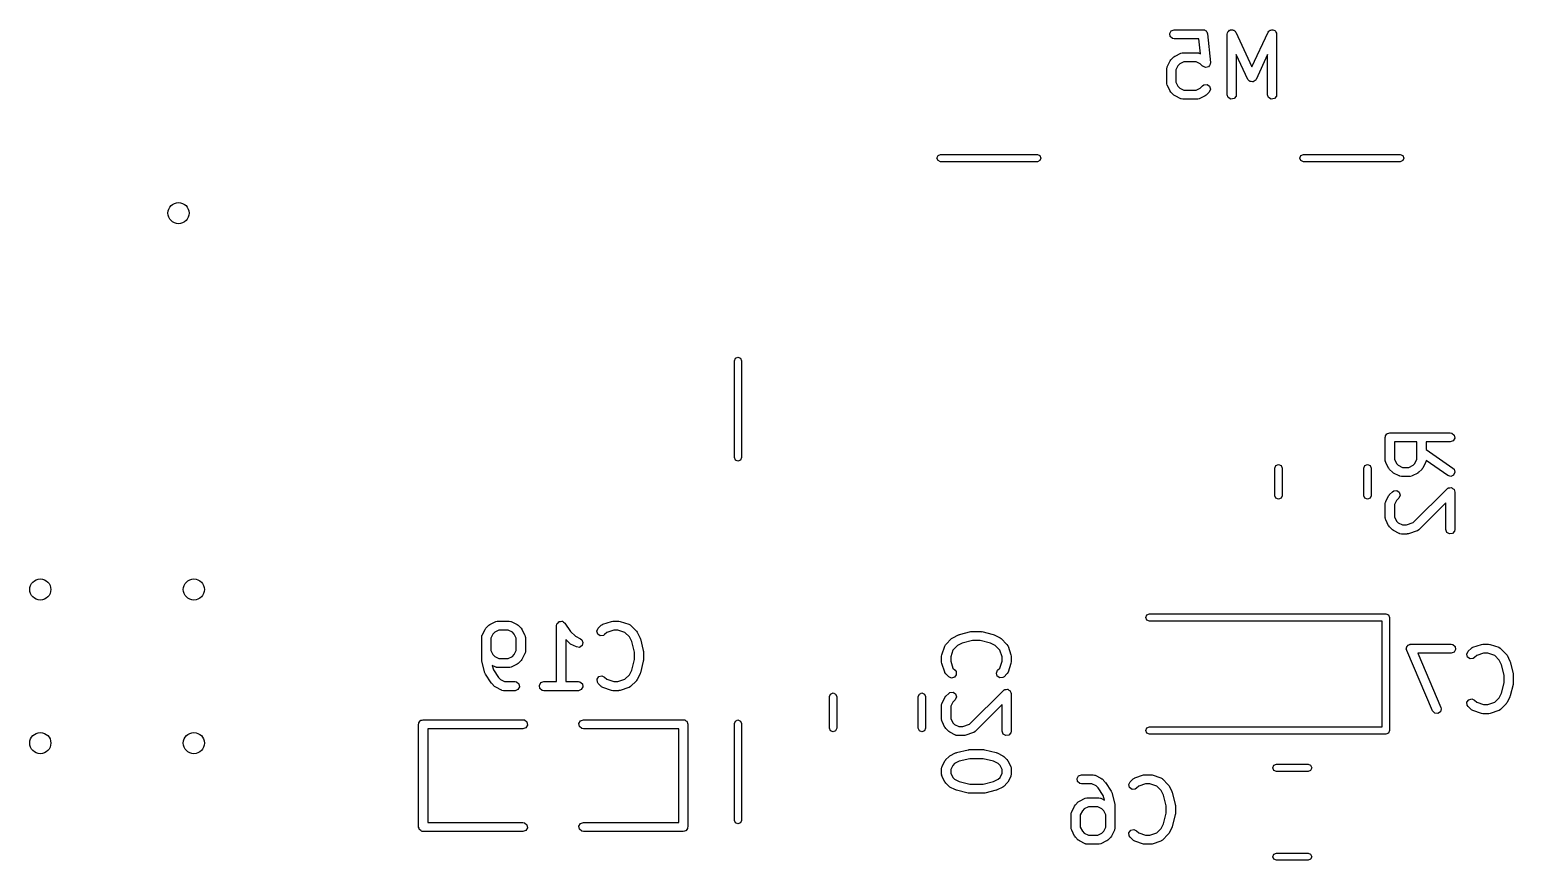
# Model space of a CAD drawing. Extents: x 0.3 to 2.46, y 0.23 to 1.78.
# Drawn here: x 0.303 to 1.269, y 1.179 to 1.719 of the extents above; entities that cross this region are included whole.
import ezdxf

# ---------------------------------------------------------------- set-up
doc = ezdxf.new("R2010")
doc.units = 0
doc.header["$MEASUREMENT"] = 0
doc.layers.add('BLACK', color=7, linetype='CONTINUOUS')

msp = doc.modelspace()

# ---------------------------------------------------------------- linework, layer by layer
at = {"layer": 'BLACK', "linetype": 'CONTINUOUS'}
for p, q in [((1.04623, 1.71873), (1.04813, 1.71942)), ((1.04813, 1.71942), (1.06688, 1.71942)), ((1.06688, 1.71942), (1.06703, 1.71939)), ((1.06703, 1.71939), (1.0671, 1.71941)), ((1.0671, 1.71941), (1.06721, 1.71936)), ((1.06721, 1.71936), (1.06789, 1.71924)), ((1.06789, 1.71924), (1.06837, 1.71884)), ((1.08415, 1.71902), (1.08454, 1.71909)), ((1.08454, 1.71909), (1.08486, 1.71932)), ((1.08486, 1.71932), (1.0855, 1.71926)), ((1.0855, 1.71926), (1.08614, 1.71937)), ((1.08614, 1.71937), (1.08648, 1.71917)), ((1.08648, 1.71917), (1.08687, 1.71914)), ((1.08687, 1.71914), (1.08733, 1.71868)), ((1.11039, 1.71902), (1.11103, 1.71913)), ((1.11103, 1.71913), (1.11161, 1.71941)), ((1.11161, 1.71941), (1.112, 1.7193)), ((1.112, 1.7193), (1.11238, 1.71937)), ((1.11238, 1.71937), (1.11294, 1.71905)), ((1.04522, 1.71698), (1.04623, 1.71873)), ((1.04557, 1.71499), (1.04522, 1.71698)), ((1.04712, 1.71369), (1.04557, 1.71499)), ((1.04813, 1.71351), (1.04712, 1.71369)), ((1.0642, 1.71351), (1.04813, 1.71351)), ((1.06518, 1.70374), (1.0642, 1.71351)), ((1.06837, 1.71884), (1.06894, 1.71858)), ((1.06894, 1.71858), (1.06912, 1.71821)), ((1.06912, 1.71821), (1.06943, 1.71794)), ((1.06943, 1.71794), (1.06954, 1.71732)), ((1.06954, 1.71732), (1.06981, 1.71676)), ((1.06981, 1.71676), (1.07169, 1.69801)), ((1.08267, 1.71646), (1.08285, 1.71747)), ((1.08267, 1.67709), (1.08267, 1.71646)), ((1.08285, 1.71747), (1.0831, 1.71778)), ((1.0831, 1.71778), (1.08321, 1.71816)), ((1.08321, 1.71816), (1.08373, 1.71853)), ((1.08373, 1.71853), (1.08415, 1.71902)), ((1.08733, 1.71868), (1.08789, 1.71836)), ((1.08789, 1.71836), (1.08802, 1.71799)), ((1.08802, 1.71799), (1.0883, 1.71771)), ((1.0883, 1.71771), (1.09875, 1.69532)), ((1.09875, 1.69532), (1.1092, 1.71771)), ((1.1092, 1.71771), (1.10978, 1.71855)), ((1.10978, 1.71855), (1.11014, 1.71872)), ((1.11014, 1.71872), (1.11039, 1.71902)), ((1.11294, 1.71905), (1.11357, 1.71888)), ((1.11357, 1.71888), (1.11379, 1.71856)), ((1.11379, 1.71856), (1.11413, 1.71836)), ((1.11413, 1.71836), (1.11435, 1.71776)), ((1.11435, 1.71776), (1.11472, 1.71723)), ((1.11472, 1.71723), (1.11469, 1.71683)), ((1.11469, 1.71683), (1.11482, 1.71646)), ((1.11482, 1.71646), (1.11482, 1.67709)), ((1.04601, 1.69975), (1.04604, 1.6998)), ((1.04604, 1.6998), (1.04792, 1.70168)), ((1.04792, 1.70168), (1.04864, 1.70219)), ((1.04864, 1.70219), (1.04868, 1.70223)), ((1.04868, 1.70223), (1.05243, 1.70411)), ((1.05243, 1.70411), (1.05342, 1.7044)), ((1.05342, 1.7044), (1.05359, 1.70436)), ((1.05359, 1.70436), (1.05375, 1.70442)), ((1.05375, 1.70442), (1.06313, 1.70442)), ((1.06313, 1.70442), (1.06414, 1.70424)), ((1.06414, 1.70424), (1.06427, 1.70413)), ((1.06427, 1.70413), (1.06445, 1.70411)), ((1.06445, 1.70411), (1.06518, 1.70374)), ((1.09607, 1.68709), (1.08858, 1.70315)), ((1.08858, 1.70315), (1.08858, 1.67709)), ((1.10892, 1.70315), (1.10142, 1.68709)), ((1.10892, 1.67709), (1.10892, 1.70315)), ((1.0433, 1.69397), (1.04348, 1.69498)), ((1.0433, 1.68459), (1.0433, 1.69397)), ((1.04348, 1.69498), (1.04359, 1.69511)), ((1.04359, 1.69511), (1.04361, 1.69529)), ((1.04361, 1.69529), (1.04549, 1.69904)), ((1.04549, 1.69904), (1.04601, 1.69975)), ((1.05056, 1.69597), (1.04921, 1.69327)), ((1.04921, 1.69327), (1.04921, 1.68529)), ((1.05175, 1.69716), (1.05056, 1.69597)), ((1.05445, 1.69851), (1.05175, 1.69716)), ((1.06243, 1.69851), (1.05445, 1.69851)), ((1.06513, 1.69716), (1.06243, 1.69851)), ((1.06666, 1.69563), (1.06513, 1.69716)), ((1.06668, 1.69562), (1.06666, 1.69563)), ((1.06669, 1.6956), (1.06668, 1.69562)), ((1.0676, 1.69519), (1.06669, 1.6956)), ((1.06849, 1.69477), (1.0676, 1.69519)), ((1.06851, 1.69478), (1.06849, 1.69477)), ((1.06853, 1.69477), (1.06851, 1.69478)), ((1.06949, 1.69504), (1.06853, 1.69477)), ((1.07044, 1.6953), (1.06949, 1.69504)), ((1.07046, 1.69531), (1.07044, 1.6953)), ((1.07047, 1.69532), (1.07046, 1.69531)), ((1.07104, 1.69614), (1.07047, 1.69532)), ((1.0716, 1.69695), (1.07104, 1.69614)), ((1.07161, 1.69699), (1.0716, 1.69697)), ((1.0716, 1.69697), (1.0716, 1.69695)), ((1.07169, 1.69801), (1.07161, 1.69699)), ((1.04336, 1.68443), (1.0433, 1.68459)), ((1.04332, 1.68426), (1.04336, 1.68443)), ((1.04361, 1.68327), (1.04332, 1.68426)), ((1.04549, 1.67952), (1.04361, 1.68327)), ((1.04921, 1.68529), (1.05056, 1.68259)), ((1.05056, 1.68259), (1.05175, 1.6814)), ((1.05175, 1.6814), (1.05445, 1.68005)), ((1.06243, 1.68005), (1.06513, 1.6814)), ((1.06513, 1.6814), (1.06666, 1.68293)), ((1.06666, 1.68293), (1.0675, 1.68352)), ((1.0675, 1.68352), (1.06952, 1.6837)), ((1.06952, 1.6837), (1.07117, 1.68254)), ((1.07169, 1.68059), (1.07084, 1.67876)), ((1.07117, 1.68254), (1.07169, 1.68059)), ((1.09661, 1.68655), (1.09607, 1.68709)), ((1.09705, 1.68592), (1.09661, 1.68655)), ((1.09731, 1.68585), (1.09705, 1.68592)), ((1.0975, 1.68567), (1.09731, 1.68585)), ((1.09826, 1.6856), (1.0975, 1.68567)), ((1.099, 1.6854), (1.09826, 1.6856)), ((1.09925, 1.68551), (1.099, 1.6854)), ((1.09951, 1.68549), (1.09925, 1.68551)), ((1.10014, 1.68593), (1.09951, 1.68549)), ((1.10083, 1.68625), (1.10014, 1.68593)), ((1.10106, 1.68657), (1.10083, 1.68625)), ((1.10117, 1.68665), (1.10106, 1.68657)), ((1.1012, 1.68678), (1.10117, 1.68665)), ((1.10142, 1.68709), (1.1012, 1.68678)), ((1.04553, 1.67948), (1.04549, 1.67952)), ((1.04604, 1.67876), (1.04553, 1.67948)), ((1.04792, 1.67688), (1.04604, 1.67876)), ((1.04797, 1.67685), (1.04792, 1.67688)), ((1.04868, 1.67633), (1.04797, 1.67685)), ((1.05243, 1.67445), (1.04868, 1.67633)), ((1.05261, 1.67443), (1.05243, 1.67445)), ((1.05274, 1.67432), (1.05261, 1.67443)), ((1.05375, 1.67414), (1.05274, 1.67432)), ((1.06313, 1.67414), (1.05375, 1.67414)), ((1.05445, 1.68005), (1.06243, 1.68005)), ((1.06329, 1.6742), (1.06313, 1.67414)), ((1.06346, 1.67416), (1.06329, 1.6742)), ((1.06445, 1.67445), (1.06346, 1.67416)), ((1.0682, 1.67633), (1.06445, 1.67445)), ((1.06824, 1.67637), (1.0682, 1.67633)), ((1.06896, 1.67688), (1.06824, 1.67637)), ((1.07084, 1.67876), (1.06896, 1.67688)), ((1.08336, 1.6752), (1.08267, 1.67709)), ((1.08511, 1.67419), (1.08336, 1.6752)), ((1.0871, 1.67454), (1.08511, 1.67419)), ((1.0884, 1.67608), (1.0871, 1.67454)), ((1.08858, 1.67709), (1.0884, 1.67608)), ((1.10961, 1.6752), (1.10892, 1.67709)), ((1.11136, 1.67419), (1.10961, 1.6752)), ((1.11335, 1.67454), (1.11136, 1.67419)), ((1.11465, 1.67608), (1.11335, 1.67454)), ((1.11482, 1.67709), (1.11465, 1.67608)), ((0.893701, 1.63583), (0.894393, 1.6375)), ((0.894393, 1.63416), (0.893701, 1.63583)), ((0.894393, 1.6375), (0.896063, 1.63819)), ((0.896063, 1.63346), (0.894393, 1.63416)), ((0.896063, 1.63819), (0.959055, 1.63819)), ((0.959055, 1.63346), (0.896063, 1.63346)), ((0.959055, 1.63819), (0.960725, 1.6375)), ((0.960725, 1.63416), (0.959055, 1.63346)), ((0.960725, 1.6375), (0.961417, 1.63583)), ((0.961417, 1.63583), (0.960725, 1.63416)), ((1.12992, 1.63583), (1.13061, 1.6375)), ((1.13061, 1.63416), (1.12992, 1.63583)), ((1.13061, 1.6375), (1.13228, 1.63819)), ((1.13228, 1.63346), (1.13061, 1.63416)), ((1.13228, 1.63819), (1.19528, 1.63819)), ((1.19528, 1.63346), (1.13228, 1.63346)), ((1.19528, 1.63819), (1.19695, 1.6375)), ((1.19695, 1.63416), (1.19528, 1.63346)), ((1.19695, 1.6375), (1.19764, 1.63583)), ((1.19764, 1.63583), (1.19695, 1.63416)), ((0.761811, 1.50394), (0.762503, 1.50561)), ((0.761811, 1.44094), (0.761811, 1.50394)), ((0.762503, 1.50561), (0.764173, 1.5063)), ((0.764173, 1.5063), (0.765844, 1.50561)), ((0.765844, 1.50561), (0.766535, 1.50394)), ((0.766535, 1.50394), (0.766535, 1.44094)), ((1.18554, 1.45406), (1.18561, 1.45444)), ((1.18554, 1.43906), (1.18554, 1.45406)), ((1.18559, 1.45457), (1.18565, 1.45469)), ((1.18561, 1.45444), (1.18559, 1.45457)), ((1.18565, 1.45469), (1.18572, 1.45507)), ((1.18572, 1.45507), (1.18622, 1.45566)), ((1.18622, 1.45566), (1.1866, 1.45632)), ((1.1866, 1.45632), (1.18685, 1.45641)), ((1.18685, 1.45641), (1.18702, 1.45662)), ((1.18702, 1.45662), (1.18778, 1.45675)), ((1.18778, 1.45675), (1.1885, 1.45701)), ((1.1885, 1.45701), (1.22787, 1.45701)), ((1.20617, 1.45111), (1.19145, 1.45111)), ((1.19145, 1.45111), (1.19145, 1.43976)), ((1.20617, 1.43976), (1.20617, 1.45111)), ((1.22787, 1.45111), (1.21207, 1.45111)), ((1.21207, 1.45111), (1.21207, 1.44622)), ((1.22787, 1.45701), (1.22888, 1.45683)), ((1.22976, 1.4518), (1.22787, 1.45111)), ((1.22888, 1.45683), (1.23042, 1.45554)), ((1.23077, 1.45355), (1.22976, 1.4518)), ((1.23042, 1.45554), (1.23077, 1.45355)), ((0.762503, 1.43927), (0.761811, 1.44094)), ((0.764173, 1.43858), (0.762503, 1.43927)), ((0.765844, 1.43927), (0.764173, 1.43858)), ((0.766535, 1.44094), (0.765844, 1.43927)), ((1.1856, 1.43889), (1.18554, 1.43906)), ((1.19145, 1.43976), (1.1928, 1.43706)), ((1.20482, 1.43706), (1.20617, 1.43976)), ((1.21206, 1.43902), (1.21189, 1.43805)), ((1.22617, 1.42914), (1.21206, 1.43902)), ((1.21207, 1.44622), (1.22956, 1.43398)), ((1.1137, 1.43394), (1.11439, 1.43561)), ((1.1137, 1.41606), (1.1137, 1.43394)), ((1.11439, 1.43561), (1.11606, 1.4363)), ((1.11606, 1.4363), (1.11773, 1.43561)), ((1.11773, 1.43561), (1.11843, 1.43394)), ((1.11843, 1.43394), (1.11843, 1.41606)), ((1.17157, 1.43394), (1.17227, 1.43561)), ((1.17157, 1.41606), (1.17157, 1.43394)), ((1.17227, 1.43561), (1.17394, 1.4363)), ((1.17394, 1.4363), (1.17561, 1.43561)), ((1.17561, 1.43561), (1.1763, 1.43394)), ((1.1763, 1.43394), (1.1763, 1.41606)), ((1.18556, 1.43872), (1.1856, 1.43889)), ((1.18586, 1.43774), (1.18556, 1.43872)), ((1.18773, 1.43399), (1.18586, 1.43774)), ((1.18778, 1.43395), (1.18773, 1.43399)), ((1.18828, 1.43322), (1.18778, 1.43395)), ((1.19016, 1.43135), (1.18828, 1.43322)), ((1.19022, 1.43132), (1.19016, 1.43135)), ((1.19093, 1.4308), (1.19022, 1.43132)), ((1.19468, 1.42892), (1.19093, 1.4308)), ((1.1928, 1.43706), (1.194, 1.43586)), ((1.194, 1.43586), (1.19669, 1.43451)), ((1.19669, 1.43451), (1.20092, 1.43451)), ((1.20092, 1.43451), (1.20362, 1.43586)), ((1.20669, 1.4308), (1.20294, 1.42892)), ((1.20362, 1.43586), (1.20482, 1.43706)), ((1.20673, 1.43084), (1.20669, 1.4308)), ((1.20746, 1.43135), (1.20673, 1.43084)), ((1.20933, 1.43322), (1.20746, 1.43135)), ((1.20936, 1.43328), (1.20933, 1.43322)), ((1.20989, 1.43399), (1.20936, 1.43328)), ((1.21176, 1.43774), (1.20989, 1.43399)), ((1.21178, 1.43792), (1.21176, 1.43774)), ((1.21189, 1.43805), (1.21178, 1.43792)), ((1.22996, 1.42947), (1.22812, 1.42862)), ((1.22956, 1.43398), (1.23029, 1.43326)), ((1.23081, 1.4313), (1.22996, 1.42947)), ((1.23029, 1.43326), (1.23081, 1.4313)), ((1.19485, 1.4289), (1.19468, 1.42892)), ((1.19499, 1.42879), (1.19485, 1.4289)), ((1.196, 1.42861), (1.19499, 1.42879)), ((1.20162, 1.42861), (1.196, 1.42861)), ((1.20179, 1.42867), (1.20162, 1.42861)), ((1.20196, 1.42863), (1.20179, 1.42867)), ((1.20294, 1.42892), (1.20196, 1.42863)), ((1.20377, 1.39852), (1.22578, 1.42053)), ((1.22578, 1.42053), (1.22631, 1.4209)), ((1.22812, 1.42862), (1.22617, 1.42914)), ((1.22631, 1.4209), (1.22639, 1.421)), ((1.22639, 1.421), (1.22647, 1.42101)), ((1.22647, 1.42101), (1.22662, 1.42111)), ((1.22662, 1.42111), (1.2275, 1.42119)), ((1.2275, 1.42119), (1.22838, 1.42135)), ((1.22838, 1.42135), (1.2285, 1.42128)), ((1.2285, 1.42128), (1.22863, 1.42129)), ((1.22863, 1.42129), (1.22936, 1.42078)), ((1.22936, 1.42078), (1.23013, 1.42034)), ((1.23013, 1.42034), (1.23017, 1.42021)), ((1.23017, 1.42021), (1.23029, 1.42013)), ((1.23029, 1.42013), (1.23052, 1.41927)), ((1.11439, 1.41439), (1.1137, 1.41606)), ((1.11606, 1.4137), (1.11439, 1.41439)), ((1.11773, 1.41439), (1.11606, 1.4137)), ((1.11843, 1.41606), (1.11773, 1.41439)), ((1.17227, 1.41439), (1.17157, 1.41606)), ((1.17394, 1.4137), (1.17227, 1.41439)), ((1.17561, 1.41439), (1.17394, 1.4137)), ((1.1763, 1.41606), (1.17561, 1.41439)), ((1.18554, 1.41094), (1.18572, 1.41195)), ((1.18554, 1.40157), (1.18554, 1.41094)), ((1.18572, 1.41195), (1.18584, 1.41208)), ((1.18584, 1.41208), (1.18586, 1.41226)), ((1.18586, 1.41226), (1.18773, 1.41601)), ((1.18773, 1.41601), (1.18826, 1.41672)), ((1.18826, 1.41672), (1.18828, 1.41678)), ((1.18828, 1.41678), (1.19016, 1.41865)), ((1.19016, 1.41865), (1.191, 1.41924)), ((1.191, 1.41924), (1.19301, 1.41942)), ((1.1928, 1.41294), (1.19145, 1.41024)), ((1.19145, 1.41024), (1.19145, 1.40226)), ((1.19433, 1.41448), (1.1928, 1.41294)), ((1.19301, 1.41942), (1.19467, 1.41826)), ((1.19519, 1.41631), (1.19433, 1.41448)), ((1.19467, 1.41826), (1.19519, 1.41631)), ((1.22491, 1.41131), (1.20746, 1.39385)), ((1.22491, 1.39407), (1.22491, 1.41131)), ((1.23052, 1.41927), (1.23082, 1.41844)), ((1.23082, 1.41844), (1.23082, 1.39407)), ((1.1856, 1.4014), (1.18554, 1.40157)), ((1.18556, 1.40123), (1.1856, 1.4014)), ((1.18586, 1.40024), (1.18556, 1.40123)), ((1.19145, 1.40226), (1.1928, 1.39956)), ((1.18773, 1.3965), (1.18586, 1.40024)), ((1.18778, 1.39645), (1.18773, 1.3965)), ((1.18828, 1.39573), (1.18778, 1.39645)), ((1.19016, 1.39385), (1.18828, 1.39573)), ((1.19022, 1.39383), (1.19016, 1.39385)), ((1.19093, 1.3933), (1.19022, 1.39383)), ((1.19468, 1.39143), (1.19093, 1.3933)), ((1.1928, 1.39956), (1.194, 1.39837)), ((1.194, 1.39837), (1.19669, 1.39702)), ((1.19485, 1.39141), (1.19468, 1.39143)), ((1.19499, 1.39129), (1.19485, 1.39141)), ((1.196, 1.39111), (1.19499, 1.39129)), ((1.19975, 1.39111), (1.196, 1.39111)), ((1.19669, 1.39702), (1.19927, 1.39702)), ((1.19927, 1.39702), (1.20377, 1.39852)), ((1.19981, 1.39114), (1.19975, 1.39111)), ((1.20068, 1.39127), (1.19981, 1.39114)), ((1.2063, 1.39314), (1.20068, 1.39127)), ((1.20644, 1.39325), (1.2063, 1.39314)), ((1.20662, 1.39327), (1.20644, 1.39325)), ((1.20746, 1.39385), (1.20662, 1.39327)), ((1.2256, 1.39217), (1.22491, 1.39407)), ((1.22735, 1.39116), (1.2256, 1.39217)), ((1.22934, 1.39151), (1.22735, 1.39116)), ((1.23064, 1.39306), (1.22934, 1.39151)), ((1.23082, 1.39407), (1.23064, 1.39306)), ((0.602748, 1.33223), (0.606497, 1.3341)), ((0.606497, 1.3341), (0.60748, 1.3344)), ((0.60748, 1.3344), (0.607652, 1.33436)), ((0.607652, 1.33436), (0.607818, 1.33442)), ((0.607818, 1.33442), (0.615317, 1.33442)), ((0.615317, 1.33442), (0.616327, 1.33424)), ((0.616327, 1.33424), (0.616462, 1.33413)), ((0.616462, 1.33413), (0.616637, 1.3341)), ((0.616637, 1.3341), (0.620387, 1.33223)), ((0.646416, 1.33277), (0.647035, 1.33336)), ((0.647035, 1.33336), (0.647586, 1.33402)), ((0.647586, 1.33402), (0.647753, 1.33405)), ((0.647753, 1.33405), (0.647876, 1.33417)), ((0.647876, 1.33417), (0.648731, 1.33422)), ((0.648731, 1.33422), (0.649575, 1.33437)), ((0.649575, 1.33437), (0.649722, 1.33429)), ((0.649722, 1.33429), (0.649892, 1.3343)), ((0.649892, 1.3343), (0.650582, 1.33379)), ((0.650582, 1.33379), (0.651325, 1.33336)), ((0.651325, 1.33336), (0.651383, 1.3332)), ((0.651383, 1.3332), (0.651519, 1.3331)), ((0.651519, 1.3331), (0.655107, 1.32772)), ((0.67625, 1.33239), (0.681875, 1.33427)), ((0.681875, 1.33427), (0.682748, 1.33439)), ((0.682748, 1.33439), (0.682808, 1.33442)), ((0.682808, 1.33442), (0.686558, 1.33442)), ((0.686558, 1.33442), (0.687427, 1.33426)), ((0.687427, 1.33426), (0.687492, 1.33427)), ((0.687492, 1.33427), (0.693116, 1.33239)), ((1.02965, 1.33681), (1.03034, 1.33848)), ((1.03034, 1.33514), (1.02965, 1.33681)), ((1.03034, 1.33848), (1.03201, 1.33917)), ((1.03201, 1.33445), (1.03034, 1.33514)), ((1.03201, 1.33917), (1.18594, 1.33917)), ((1.18358, 1.33445), (1.03201, 1.33445)), ((1.18358, 1.26555), (1.18358, 1.33445)), ((1.18594, 1.33917), (1.18762, 1.33848)), ((1.18762, 1.33848), (1.18831, 1.33681)), ((1.18831, 1.33681), (1.18831, 1.26319)), ((0.597366, 1.32396), (0.597544, 1.32497)), ((0.597366, 1.30897), (0.597366, 1.32396)), ((0.597544, 1.32497), (0.597657, 1.32511)), ((0.597657, 1.32511), (0.597678, 1.32529)), ((0.597678, 1.32529), (0.599552, 1.32903)), ((0.599552, 1.32903), (0.600078, 1.32974)), ((0.600078, 1.32974), (0.600106, 1.3298)), ((0.600106, 1.3298), (0.60198, 1.33168)), ((0.60198, 1.33168), (0.602703, 1.33218)), ((0.602703, 1.33218), (0.602748, 1.33223)), ((0.60462, 1.32597), (0.603271, 1.32327)), ((0.603271, 1.32327), (0.603271, 1.31529)), ((0.605817, 1.32716), (0.60462, 1.32597)), ((0.608515, 1.32851), (0.605817, 1.32716)), ((0.61462, 1.32851), (0.608515, 1.32851)), ((0.617317, 1.32716), (0.61462, 1.32851)), ((0.618514, 1.32597), (0.617317, 1.32716)), ((0.619863, 1.32327), (0.618514, 1.32597)), ((0.619863, 1.31529), (0.619863, 1.32327)), ((0.620387, 1.33223), (0.621096, 1.3317)), ((0.621096, 1.3317), (0.621154, 1.33168)), ((0.621154, 1.33168), (0.623029, 1.3298)), ((0.623029, 1.3298), (0.623535, 1.32908)), ((0.623535, 1.32908), (0.623582, 1.32903)), ((0.623582, 1.32903), (0.625457, 1.32529)), ((0.625457, 1.32529), (0.625749, 1.3243)), ((0.625749, 1.3243), (0.625708, 1.32413)), ((0.625708, 1.32413), (0.625769, 1.32396)), ((0.625769, 1.32396), (0.625769, 1.31459)), ((0.64611, 1.33146), (0.646288, 1.33247)), ((0.64611, 1.29505), (0.64611, 1.33146)), ((0.646288, 1.33247), (0.646397, 1.3326)), ((0.646397, 1.3326), (0.646416, 1.33277)), ((0.655107, 1.32772), (0.658311, 1.32452)), ((0.658311, 1.32452), (0.661632, 1.32286)), ((0.672368, 1.32797), (0.673221, 1.3298)), ((0.672891, 1.32602), (0.672368, 1.32797)), ((0.674545, 1.32486), (0.672891, 1.32602)), ((0.673221, 1.3298), (0.675096, 1.33168)), ((0.676557, 1.32504), (0.674545, 1.32486)), ((0.675096, 1.33168), (0.675936, 1.33227)), ((0.675936, 1.33227), (0.676112, 1.33228)), ((0.676112, 1.33228), (0.67625, 1.33239)), ((0.677397, 1.32563), (0.676557, 1.32504)), ((0.678779, 1.32701), (0.677397, 1.32563)), ((0.683288, 1.32851), (0.678779, 1.32701)), ((0.686079, 1.32851), (0.683288, 1.32851)), ((0.690587, 1.32701), (0.686079, 1.32851)), ((0.693505, 1.32409), (0.690587, 1.32701)), ((0.693116, 1.33239), (0.694018, 1.3319)), ((0.69502, 1.32106), (0.693505, 1.32409)), ((0.694018, 1.3319), (0.69411, 1.33175)), ((0.69411, 1.33175), (0.69427, 1.33168)), ((0.69427, 1.33168), (0.69802, 1.32793)), ((0.69802, 1.32793), (0.698526, 1.3272)), ((0.698526, 1.3272), (0.698573, 1.32716)), ((0.698573, 1.32716), (0.700448, 1.32341)), ((0.700448, 1.32341), (0.700593, 1.32292)), ((0.903214, 1.32302), (0.903937, 1.32353)), ((0.903937, 1.32353), (0.903982, 1.32357)), ((0.903982, 1.32357), (0.907731, 1.32545)), ((0.907731, 1.32545), (0.90822, 1.32559)), ((0.90822, 1.32559), (0.908336, 1.32567)), ((0.908336, 1.32567), (0.915835, 1.32755)), ((0.915835, 1.32755), (0.916423, 1.32759)), ((0.916423, 1.32759), (0.916551, 1.32763)), ((0.916551, 1.32763), (0.922175, 1.32763)), ((0.922175, 1.32763), (0.922755, 1.32753)), ((0.922755, 1.32753), (0.922891, 1.32755)), ((0.922891, 1.32755), (0.93039, 1.32567)), ((0.93039, 1.32567), (0.930856, 1.32546)), ((0.930856, 1.32546), (0.930995, 1.32545)), ((0.930995, 1.32545), (0.934744, 1.32357)), ((0.934744, 1.32357), (0.935453, 1.32305)), ((0.603271, 1.31529), (0.60462, 1.31259)), ((0.618514, 1.31259), (0.619863, 1.31529)), ((0.625591, 1.31358), (0.625477, 1.31345)), ((0.625769, 1.31459), (0.625591, 1.31358)), ((0.654474, 1.32), (0.652015, 1.32246)), ((0.652015, 1.32246), (0.652015, 1.29505)), ((0.654532, 1.31997), (0.654474, 1.32)), ((0.655241, 1.31945), (0.654532, 1.31997)), ((0.658991, 1.31757), (0.655241, 1.31945)), ((0.660997, 1.31734), (0.658991, 1.31757)), ((0.662683, 1.31846), (0.660997, 1.31734)), ((0.661632, 1.32286), (0.662455, 1.32225)), ((0.662455, 1.32225), (0.663259, 1.32039)), ((0.663259, 1.32039), (0.662683, 1.31846)), ((0.696729, 1.31423), (0.69502, 1.32106)), ((0.696729, 1.30933), (0.696729, 1.31423)), ((0.700593, 1.32292), (0.700671, 1.32281)), ((0.700671, 1.32281), (0.702546, 1.31531)), ((0.702546, 1.31531), (0.702587, 1.31472)), ((0.702587, 1.31472), (0.702634, 1.31459)), ((0.702634, 1.31459), (0.702634, 1.30897)), ((0.896877, 1.31249), (0.898751, 1.31812)), ((0.898751, 1.31812), (0.89924, 1.31902)), ((0.89924, 1.31902), (0.89939, 1.31911)), ((0.89939, 1.31911), (0.899465, 1.31927)), ((0.899465, 1.31927), (0.903214, 1.32302)), ((0.904133, 1.31559), (0.902631, 1.31108)), ((0.907051, 1.31851), (0.904133, 1.31559)), ((0.910082, 1.32002), (0.907051, 1.31851)), ((0.916914, 1.32173), (0.910082, 1.32002)), ((0.921812, 1.32173), (0.916914, 1.32173)), ((0.928644, 1.32002), (0.921812, 1.32173)), ((0.931675, 1.31851), (0.928644, 1.32002)), ((0.934592, 1.31559), (0.931675, 1.31851)), ((0.936095, 1.31108), (0.934592, 1.31559)), ((0.935453, 1.32305), (0.935512, 1.32302)), ((0.935512, 1.32302), (0.939261, 1.31927)), ((0.939261, 1.31927), (0.939849, 1.31843)), ((0.939849, 1.31843), (0.939865, 1.31825)), ((0.939865, 1.31825), (0.939974, 1.31812)), ((0.939974, 1.31812), (0.941849, 1.31249)), ((1.19924, 1.3163), (1.19934, 1.31663)), ((1.19948, 1.3153), (1.19924, 1.3163)), ((1.19928, 1.31698), (1.19963, 1.31757)), ((1.19934, 1.31663), (1.19928, 1.31698)), ((1.21635, 1.27593), (1.19948, 1.3153)), ((1.19963, 1.31757), (1.19983, 1.31823)), ((1.19983, 1.31823), (1.20012, 1.31842)), ((1.20012, 1.31842), (1.20029, 1.31873)), ((1.20029, 1.31873), (1.20094, 1.31896)), ((1.20094, 1.31896), (1.20152, 1.31934)), ((1.20152, 1.31934), (1.20186, 1.3193)), ((1.20186, 1.3193), (1.20219, 1.31942)), ((1.20219, 1.31942), (1.22844, 1.31942)), ((1.22844, 1.31351), (1.20667, 1.31351)), ((1.20667, 1.31351), (1.22178, 1.27826)), ((1.22844, 1.31942), (1.22945, 1.31924)), ((1.23034, 1.3142), (1.22844, 1.31351)), ((1.22945, 1.31924), (1.231, 1.31794)), ((1.23135, 1.31595), (1.23034, 1.3142)), ((1.231, 1.31794), (1.23135, 1.31595)), ((1.23862, 1.31297), (1.23947, 1.3148)), ((1.23947, 1.3148), (1.24135, 1.31668)), ((1.24135, 1.31668), (1.24219, 1.31727)), ((1.24219, 1.31727), (1.24236, 1.31728)), ((1.24236, 1.31728), (1.2425, 1.31739)), ((1.2425, 1.31739), (1.24813, 1.31927)), ((1.24954, 1.31351), (1.24503, 1.31201)), ((1.24813, 1.31927), (1.249, 1.31939)), ((1.249, 1.31939), (1.24906, 1.31942)), ((1.24906, 1.31942), (1.25281, 1.31942)), ((1.25233, 1.31351), (1.24954, 1.31351)), ((1.25684, 1.31201), (1.25233, 1.31351)), ((1.25281, 1.31942), (1.25368, 1.31926)), ((1.25368, 1.31926), (1.25374, 1.31927)), ((1.25374, 1.31927), (1.25937, 1.31739)), ((1.25937, 1.31739), (1.26027, 1.3169)), ((1.26027, 1.3169), (1.26036, 1.31675)), ((1.26036, 1.31675), (1.26052, 1.31668)), ((1.26052, 1.31668), (1.26427, 1.31293)), ((0.597413, 1.30884), (0.597366, 1.30897)), ((0.597454, 1.30825), (0.597413, 1.30884)), ((0.599329, 1.30075), (0.597454, 1.30825)), ((0.606497, 1.30445), (0.604205, 1.3056)), ((0.604205, 1.3056), (0.604934, 1.30268)), ((0.60462, 1.31259), (0.605817, 1.31139)), ((0.605817, 1.31139), (0.608515, 1.31004)), ((0.606673, 1.30443), (0.606497, 1.30445)), ((0.606808, 1.30432), (0.606673, 1.30443)), ((0.607818, 1.30414), (0.606808, 1.30432)), ((0.615317, 1.30414), (0.607818, 1.30414)), ((0.608515, 1.31004), (0.61462, 1.31004)), ((0.61462, 1.31004), (0.617317, 1.31139)), ((0.615483, 1.3042), (0.615317, 1.30414)), ((0.615654, 1.30416), (0.615483, 1.3042)), ((0.616637, 1.30445), (0.615654, 1.30416)), ((0.620387, 1.30633), (0.616637, 1.30445)), ((0.617317, 1.31139), (0.618514, 1.31259)), ((0.620431, 1.30637), (0.620387, 1.30633)), ((0.621154, 1.30688), (0.620431, 1.30637)), ((0.623029, 1.30875), (0.621154, 1.30688)), ((0.623056, 1.30881), (0.623029, 1.30875)), ((0.623582, 1.30952), (0.623056, 1.30881)), ((0.625457, 1.31327), (0.623582, 1.30952)), ((0.625477, 1.31345), (0.625457, 1.31327)), ((0.69502, 1.3025), (0.696729, 1.30933)), ((0.702546, 1.30825), (0.700671, 1.30075)), ((0.702634, 1.30897), (0.702532, 1.30839)), ((0.702532, 1.30839), (0.702546, 1.30825)), ((0.896725, 1.31156), (0.896878, 1.31243)), ((0.896725, 1.30781), (0.896725, 1.31156)), ((0.896747, 1.30775), (0.896725, 1.30781)), ((0.896877, 1.30687), (0.896747, 1.30775)), ((0.896878, 1.31243), (0.896877, 1.31249)), ((0.898751, 1.30125), (0.896877, 1.30687)), ((0.902631, 1.31108), (0.902631, 1.30829)), ((0.902631, 1.30829), (0.904133, 1.30378)), ((0.934592, 1.30378), (0.936095, 1.30829)), ((0.936095, 1.30829), (0.936095, 1.31108)), ((0.941849, 1.30687), (0.939974, 1.30125)), ((0.942001, 1.30781), (0.941847, 1.30694)), ((0.941847, 1.30694), (0.941849, 1.30687)), ((0.941849, 1.31249), (0.941979, 1.31162)), ((0.941979, 1.31162), (0.942001, 1.31156)), ((0.942001, 1.31156), (0.942001, 1.30781)), ((1.23914, 1.31102), (1.23862, 1.31297)), ((1.2408, 1.30986), (1.23914, 1.31102)), ((1.24281, 1.31004), (1.2408, 1.30986)), ((1.24365, 1.31063), (1.24281, 1.31004)), ((1.24503, 1.31201), (1.24365, 1.31063)), ((1.25976, 1.30909), (1.25684, 1.31201)), ((1.26127, 1.30606), (1.25976, 1.30909)), ((1.26298, 1.29923), (1.26127, 1.30606)), ((1.26427, 1.31293), (1.26478, 1.3122)), ((1.26478, 1.3122), (1.26483, 1.31216)), ((1.26483, 1.31216), (1.2667, 1.30841)), ((1.2667, 1.30841), (1.26685, 1.30792)), ((1.26685, 1.30792), (1.26692, 1.30781)), ((1.26692, 1.30781), (1.2688, 1.30031)), ((0.599338, 1.30074), (0.599329, 1.30075)), ((0.599737, 1.29983), (0.599338, 1.30074)), ((0.603486, 1.29421), (0.599737, 1.29983)), ((0.603597, 1.29412), (0.603486, 1.29421)), ((0.604934, 1.30268), (0.608238, 1.29772)), ((0.608238, 1.29772), (0.609567, 1.2964)), ((0.609567, 1.2964), (0.612264, 1.29505)), ((0.612264, 1.29505), (0.619066, 1.29505)), ((0.619066, 1.29505), (0.620076, 1.29487)), ((0.620076, 1.29487), (0.621624, 1.29357)), ((0.634906, 1.29261), (0.635916, 1.29436)), ((0.635916, 1.29436), (0.637814, 1.29505)), ((0.637814, 1.29505), (0.64611, 1.29505)), ((0.652015, 1.29505), (0.660311, 1.29505)), ((0.660311, 1.29505), (0.661321, 1.29487)), ((0.661321, 1.29487), (0.662868, 1.29357)), ((0.672457, 1.29661), (0.673616, 1.29826)), ((0.672633, 1.2946), (0.672457, 1.29661)), ((0.673221, 1.29376), (0.672633, 1.2946)), ((0.673616, 1.29826), (0.675567, 1.29878)), ((0.675567, 1.29878), (0.677397, 1.29793)), ((0.677397, 1.29793), (0.678779, 1.29655)), ((0.678779, 1.29655), (0.683288, 1.29505)), ((0.683288, 1.29505), (0.686079, 1.29505)), ((0.686079, 1.29505), (0.690587, 1.29655)), ((0.690587, 1.29655), (0.693505, 1.29947)), ((0.693505, 1.29947), (0.69502, 1.3025)), ((0.69802, 1.29563), (0.69427, 1.29188)), ((0.698047, 1.29569), (0.69802, 1.29563)), ((0.698573, 1.2964), (0.698047, 1.29569)), ((0.700448, 1.30015), (0.698573, 1.2964)), ((0.700464, 1.30029), (0.700448, 1.30015)), ((0.700671, 1.30075), (0.700464, 1.30029)), ((0.898861, 1.30111), (0.898751, 1.30125)), ((0.898877, 1.30094), (0.898861, 1.30111)), ((0.899465, 1.3001), (0.898877, 1.30094)), ((0.90134, 1.29822), (0.899465, 1.3001)), ((0.90317, 1.29737), (0.90134, 1.29822)), ((0.905121, 1.29789), (0.90317, 1.29737)), ((0.904133, 1.30378), (0.905515, 1.3024)), ((0.90628, 1.29955), (0.905121, 1.29789)), ((0.905515, 1.3024), (0.906104, 1.30156)), ((0.906104, 1.30156), (0.90628, 1.29955)), ((0.932357, 1.30057), (0.933211, 1.3024)), ((0.93288, 1.29862), (0.932357, 1.30057)), ((0.934534, 1.29746), (0.93288, 1.29862)), ((0.933211, 1.3024), (0.934592, 1.30378)), ((0.936546, 1.29763), (0.934534, 1.29746)), ((0.937386, 1.29822), (0.936546, 1.29763)), ((0.939261, 1.3001), (0.937386, 1.29822)), ((0.939336, 1.30026), (0.939261, 1.3001)), ((0.939486, 1.30035), (0.939336, 1.30026)), ((0.939974, 1.30125), (0.939486, 1.30035)), ((1.26127, 1.2875), (1.26298, 1.29433)), ((1.26298, 1.29433), (1.26298, 1.29923)), ((1.2688, 1.30031), (1.26884, 1.29972)), ((1.26884, 1.29972), (1.26889, 1.29959)), ((1.26889, 1.29959), (1.26889, 1.29397)), ((0.603855, 1.29376), (0.603597, 1.29412)), ((0.60573, 1.29188), (0.603855, 1.29376)), ((0.605788, 1.29185), (0.60573, 1.29188)), ((0.606497, 1.29133), (0.605788, 1.29185)), ((0.610247, 1.28945), (0.606497, 1.29133)), ((0.610422, 1.28943), (0.610247, 1.28945)), ((0.610557, 1.28932), (0.610422, 1.28943)), ((0.611567, 1.28914), (0.610557, 1.28932)), ((0.619066, 1.28914), (0.611567, 1.28914)), ((0.620964, 1.28983), (0.619066, 1.28914)), ((0.621974, 1.29158), (0.620964, 1.28983)), ((0.621624, 1.29357), (0.621974, 1.29158)), ((0.635257, 1.29062), (0.634906, 1.29261)), ((0.636804, 1.28932), (0.635257, 1.29062)), ((0.637814, 1.28914), (0.636804, 1.28932)), ((0.660311, 1.28914), (0.637814, 1.28914)), ((0.662209, 1.28983), (0.660311, 1.28914)), ((0.663219, 1.29158), (0.662209, 1.28983)), ((0.662868, 1.29357), (0.663219, 1.29158)), ((0.675096, 1.29188), (0.673221, 1.29376)), ((0.675256, 1.29181), (0.675096, 1.29188)), ((0.675349, 1.29166), (0.675256, 1.29181)), ((0.67625, 1.29117), (0.675349, 1.29166)), ((0.681875, 1.28929), (0.67625, 1.29117)), ((0.681939, 1.28929), (0.681875, 1.28929)), ((0.682808, 1.28914), (0.681939, 1.28929)), ((0.686558, 1.28914), (0.682808, 1.28914)), ((0.686618, 1.28916), (0.686558, 1.28914)), ((0.687492, 1.28929), (0.686618, 1.28916)), ((0.693116, 1.29117), (0.687492, 1.28929)), ((0.693254, 1.29128), (0.693116, 1.29117)), ((0.69343, 1.29129), (0.693254, 1.29128)), ((0.69427, 1.29188), (0.69343, 1.29129)), ((0.823701, 1.28529), (0.824393, 1.28696)), ((0.823701, 1.26471), (0.823701, 1.28529)), ((0.824393, 1.28696), (0.826063, 1.28765)), ((0.826063, 1.28765), (0.827733, 1.28696)), ((0.827733, 1.28696), (0.828425, 1.28529)), ((0.828425, 1.28529), (0.828425, 1.26471)), ((0.881575, 1.28529), (0.882267, 1.28696)), ((0.881575, 1.26471), (0.881575, 1.28529)), ((0.882267, 1.28696), (0.883937, 1.28765)), ((0.883937, 1.28765), (0.885607, 1.28696)), ((0.885607, 1.28696), (0.886299, 1.28529)), ((0.886299, 1.28529), (0.886299, 1.26471)), ((0.897037, 1.28101), (0.898912, 1.28476)), ((0.898912, 1.28476), (0.899438, 1.28547)), ((0.899438, 1.28547), (0.899465, 1.28552)), ((0.899465, 1.28552), (0.90134, 1.2874)), ((0.90134, 1.2874), (0.90218, 1.28799)), ((0.90218, 1.28799), (0.904192, 1.28816)), ((0.904192, 1.28816), (0.905846, 1.287)), ((0.906369, 1.28505), (0.905515, 1.28322)), ((0.905846, 1.287), (0.906369, 1.28505)), ((0.914956, 1.26727), (0.93696, 1.28927)), ((0.93696, 1.28927), (0.937488, 1.28964)), ((0.937488, 1.28964), (0.937572, 1.28974)), ((0.937572, 1.28974), (0.93765, 1.28976)), ((0.93765, 1.28976), (0.9378, 1.28986)), ((0.9378, 1.28986), (0.938686, 1.28994)), ((0.938686, 1.28994), (0.939561, 1.29009)), ((0.939561, 1.29009), (0.939678, 1.29003)), ((0.939678, 1.29003), (0.939812, 1.29004)), ((0.939812, 1.29004), (0.94054, 1.28953)), ((0.94054, 1.28953), (0.94131, 1.28908)), ((0.94131, 1.28908), (0.941356, 1.28896)), ((0.941356, 1.28896), (0.941467, 1.28888)), ((0.941467, 1.28888), (0.941697, 1.28802)), ((0.941697, 1.28802), (0.942001, 1.28719)), ((0.942001, 1.28719), (0.942001, 1.26281)), ((1.25976, 1.28447), (1.26127, 1.2875)), ((1.2667, 1.28515), (1.26483, 1.2814)), ((1.26672, 1.28529), (1.2667, 1.28515)), ((1.26692, 1.28575), (1.26672, 1.28529)), ((1.2688, 1.29325), (1.26692, 1.28575)), ((1.26889, 1.29397), (1.26878, 1.29339)), ((1.26878, 1.29339), (1.2688, 1.29325)), ((0.896725, 1.27969), (0.896903, 1.2807)), ((0.896725, 1.27031), (0.896725, 1.27969)), ((0.896903, 1.2807), (0.897017, 1.28083)), ((0.897017, 1.28083), (0.897037, 1.28101)), ((0.903979, 1.28169), (0.902631, 1.27899)), ((0.902631, 1.27899), (0.902631, 1.27101)), ((0.905515, 1.28322), (0.903979, 1.28169)), ((0.936095, 1.28006), (0.918639, 1.2626)), ((0.936095, 1.26281), (0.936095, 1.28006)), ((1.21773, 1.27446), (1.21635, 1.27593)), ((1.22143, 1.27532), (1.21974, 1.27422)), ((1.22201, 1.27726), (1.22143, 1.27532)), ((1.22178, 1.27826), (1.22201, 1.27726)), ((1.23871, 1.28161), (1.23987, 1.28326)), ((1.23889, 1.2796), (1.23871, 1.28161)), ((1.23947, 1.27876), (1.23889, 1.2796)), ((1.24135, 1.27688), (1.23947, 1.27876)), ((1.23987, 1.28326), (1.24182, 1.28378)), ((1.24151, 1.27681), (1.24135, 1.27688)), ((1.2416, 1.27666), (1.24151, 1.27681)), ((1.2425, 1.27617), (1.2416, 1.27666)), ((1.24182, 1.28378), (1.24365, 1.28293)), ((1.24813, 1.27429), (1.2425, 1.27617)), ((1.24365, 1.28293), (1.24503, 1.28155)), ((1.24503, 1.28155), (1.24954, 1.28005)), ((1.24954, 1.28005), (1.25233, 1.28005)), ((1.25233, 1.28005), (1.25684, 1.28155)), ((1.25937, 1.27617), (1.25374, 1.27429)), ((1.25684, 1.28155), (1.25976, 1.28447)), ((1.25951, 1.27628), (1.25937, 1.27617)), ((1.25968, 1.27629), (1.25951, 1.27628)), ((1.26052, 1.27688), (1.25968, 1.27629)), ((1.26427, 1.28063), (1.26052, 1.27688)), ((1.2643, 1.28069), (1.26427, 1.28063)), ((1.26483, 1.2814), (1.2643, 1.28069)), ((0.556299, 1.26728), (0.556367, 1.26767)), ((0.556299, 1.20035), (0.556299, 1.26728)), ((0.556344, 1.2678), (0.55641, 1.26791)), ((0.556367, 1.26767), (0.556344, 1.2678)), ((0.55641, 1.26791), (0.556477, 1.26829)), ((0.556477, 1.26829), (0.55697, 1.26888)), ((0.55697, 1.26888), (0.557354, 1.26955)), ((0.557354, 1.26955), (0.557604, 1.26964)), ((0.557604, 1.26964), (0.557776, 1.26984)), ((0.557776, 1.26984), (0.558531, 1.26997)), ((0.558531, 1.26997), (0.559252, 1.27024)), ((0.559252, 1.27024), (0.624213, 1.27024)), ((0.624213, 1.27024), (0.625223, 1.27006)), ((0.625223, 1.27006), (0.62677, 1.26876)), ((0.627121, 1.26677), (0.626111, 1.26502)), ((0.62677, 1.26876), (0.627121, 1.26677)), ((0.660675, 1.2678), (0.661685, 1.26955)), ((0.661026, 1.26581), (0.660675, 1.2678)), ((0.662573, 1.26451), (0.661026, 1.26581)), ((0.661685, 1.26955), (0.663583, 1.27024)), ((0.663583, 1.27024), (0.728543, 1.27024)), ((0.728543, 1.27024), (0.728927, 1.27017)), ((0.728927, 1.27017), (0.729056, 1.27019)), ((0.729056, 1.27019), (0.72917, 1.27013)), ((0.72917, 1.27013), (0.729553, 1.27006)), ((0.729553, 1.27006), (0.730141, 1.26957)), ((0.730141, 1.26957), (0.730805, 1.26918)), ((0.730805, 1.26918), (0.730896, 1.26893)), ((0.730896, 1.26893), (0.7311, 1.26876)), ((0.7311, 1.26876), (0.731234, 1.268)), ((0.731234, 1.268), (0.731496, 1.26728)), ((0.731496, 1.26728), (0.731496, 1.20035)), ((0.761811, 1.26772), (0.762503, 1.26939)), ((0.761811, 1.20472), (0.761811, 1.26772)), ((0.762503, 1.26939), (0.764173, 1.27008)), ((0.764173, 1.27008), (0.765844, 1.26939)), ((0.765844, 1.26939), (0.766535, 1.26772)), ((0.766535, 1.26772), (0.766535, 1.20472)), ((0.896786, 1.27015), (0.896725, 1.27031)), ((0.896745, 1.26998), (0.896786, 1.27015)), ((0.897037, 1.26899), (0.896745, 1.26998)), ((0.898912, 1.26524), (0.897037, 1.26899)), ((0.898958, 1.2652), (0.898912, 1.26524)), ((0.899465, 1.26448), (0.898958, 1.2652)), ((0.902631, 1.27101), (0.903979, 1.26831)), ((0.903979, 1.26831), (0.905177, 1.26712)), ((0.905177, 1.26712), (0.907874, 1.26577)), ((0.907874, 1.26577), (0.910447, 1.26577)), ((0.910447, 1.26577), (0.914956, 1.26727)), ((1.03034, 1.26486), (1.03201, 1.26555)), ((1.03201, 1.26555), (1.18358, 1.26555)), ((1.21974, 1.27422), (1.21773, 1.27446)), ((1.24819, 1.27429), (1.24813, 1.27429)), ((1.24906, 1.27414), (1.24819, 1.27429)), ((1.25281, 1.27414), (1.24906, 1.27414)), ((1.25287, 1.27416), (1.25281, 1.27414)), ((1.25374, 1.27429), (1.25287, 1.27416)), ((0.624213, 1.26433), (0.562205, 1.26433)), ((0.562205, 1.26433), (0.562205, 1.20331)), ((0.626111, 1.26502), (0.624213, 1.26433)), ((0.663583, 1.26433), (0.662573, 1.26451)), ((0.725591, 1.26433), (0.663583, 1.26433)), ((0.725591, 1.20331), (0.725591, 1.26433)), ((0.824393, 1.26304), (0.823701, 1.26471)), ((0.826063, 1.26235), (0.824393, 1.26304)), ((0.827733, 1.26304), (0.826063, 1.26235)), ((0.828425, 1.26471), (0.827733, 1.26304)), ((0.882267, 1.26304), (0.881575, 1.26471)), ((0.883937, 1.26235), (0.882267, 1.26304)), ((0.885607, 1.26304), (0.883937, 1.26235)), ((0.886299, 1.26471), (0.885607, 1.26304)), ((0.90134, 1.2626), (0.899465, 1.26448)), ((0.901398, 1.26257), (0.90134, 1.2626)), ((0.902107, 1.26205), (0.901398, 1.26257)), ((0.905856, 1.26017), (0.902107, 1.26205)), ((0.906032, 1.26015), (0.905856, 1.26017)), ((0.906167, 1.26004), (0.906032, 1.26015)), ((0.907177, 1.25986), (0.906167, 1.26004)), ((0.910926, 1.25986), (0.907177, 1.25986)), ((0.910987, 1.25988), (0.910926, 1.25986)), ((0.91186, 1.26001), (0.910987, 1.25988)), ((0.917485, 1.26189), (0.91186, 1.26001)), ((0.917623, 1.262), (0.917485, 1.26189)), ((0.917799, 1.26201), (0.917623, 1.262)), ((0.918639, 1.2626), (0.917799, 1.26201)), ((0.936786, 1.26092), (0.936095, 1.26281)), ((0.938535, 1.25991), (0.936786, 1.26092)), ((0.940524, 1.26026), (0.938535, 1.25991)), ((0.941823, 1.2618), (0.940524, 1.26026)), ((0.942001, 1.26281), (0.941823, 1.2618)), ((1.02965, 1.26319), (1.03034, 1.26486)), ((1.03034, 1.26152), (1.02965, 1.26319)), ((1.03201, 1.26083), (1.03034, 1.26152)), ((1.18594, 1.26083), (1.03201, 1.26083)), ((1.18762, 1.26152), (1.18594, 1.26083)), ((1.18831, 1.26319), (1.18762, 1.26152)), ((0.899465, 1.24428), (0.90134, 1.24615)), ((0.90134, 1.24615), (0.902063, 1.24666)), ((0.902063, 1.24666), (0.902107, 1.24671)), ((0.902107, 1.24671), (0.905856, 1.24858)), ((0.905856, 1.24858), (0.906345, 1.24873)), ((0.906345, 1.24873), (0.906461, 1.24881)), ((0.906461, 1.24881), (0.91396, 1.25068)), ((0.91396, 1.25068), (0.914548, 1.25072)), ((0.914548, 1.25072), (0.914676, 1.25077)), ((0.914676, 1.25077), (0.92405, 1.25077)), ((0.92405, 1.25077), (0.92463, 1.25067)), ((0.92463, 1.25067), (0.924766, 1.25068)), ((0.924766, 1.25068), (0.932265, 1.24881)), ((0.932265, 1.24881), (0.93273, 1.2486)), ((0.93273, 1.2486), (0.932869, 1.24858)), ((0.932869, 1.24858), (0.936619, 1.24671)), ((0.936619, 1.24671), (0.937328, 1.24618)), ((0.937328, 1.24618), (0.937386, 1.24615)), ((0.937386, 1.24615), (0.939261, 1.24428)), ((0.896725, 1.23844), (0.896903, 1.23945)), ((0.896725, 1.23469), (0.896725, 1.23844)), ((0.896903, 1.23945), (0.897017, 1.23959)), ((0.897017, 1.23959), (0.897037, 1.23976)), ((0.897037, 1.23976), (0.898912, 1.24351)), ((0.898912, 1.24351), (0.899438, 1.24422)), ((0.899438, 1.24422), (0.899465, 1.24428)), ((0.903979, 1.24044), (0.902631, 1.23775)), ((0.902631, 1.23775), (0.902631, 1.23539)), ((0.905177, 1.24164), (0.903979, 1.24044)), ((0.908208, 1.24316), (0.905177, 1.24164)), ((0.91504, 1.24486), (0.908208, 1.24316)), ((0.923686, 1.24486), (0.91504, 1.24486)), ((0.930518, 1.24316), (0.923686, 1.24486)), ((0.933549, 1.24164), (0.930518, 1.24316)), ((0.934746, 1.24044), (0.933549, 1.24164)), ((0.936095, 1.23775), (0.934746, 1.24044)), ((0.936095, 1.23539), (0.936095, 1.23775)), ((0.939261, 1.24428), (0.939767, 1.24356)), ((0.939767, 1.24356), (0.939814, 1.24351)), ((0.939814, 1.24351), (0.941689, 1.23976)), ((0.941689, 1.23976), (0.941981, 1.23878)), ((0.941981, 1.23878), (0.94194, 1.23861)), ((0.94194, 1.23861), (0.942001, 1.23844)), ((0.942001, 1.23844), (0.942001, 1.23469)), ((1.11235, 1.23894), (1.11304, 1.24061)), ((1.11304, 1.23727), (1.11235, 1.23894)), ((1.11304, 1.24061), (1.11471, 1.2413)), ((1.11471, 1.23657), (1.11304, 1.23727)), ((1.11471, 1.2413), (1.13529, 1.2413)), ((1.13529, 1.23657), (1.11471, 1.23657)), ((1.13529, 1.2413), (1.13696, 1.24061)), ((1.13696, 1.23727), (1.13529, 1.23657)), ((1.13696, 1.24061), (1.13765, 1.23894)), ((1.13765, 1.23894), (1.13696, 1.23727)), ((0.896786, 1.23453), (0.896725, 1.23469)), ((0.896745, 1.23435), (0.896786, 1.23453)), ((0.897037, 1.23337), (0.896745, 1.23435)), ((0.898912, 1.22962), (0.897037, 1.23337)), ((0.898958, 1.22958), (0.898912, 1.22962)), ((0.899465, 1.22886), (0.898958, 1.22958)), ((0.90134, 1.22698), (0.899465, 1.22886)), ((0.901398, 1.22695), (0.90134, 1.22698)), ((0.902107, 1.22643), (0.901398, 1.22695)), ((0.902631, 1.23539), (0.903979, 1.23269)), ((0.903979, 1.23269), (0.905177, 1.2315)), ((0.905177, 1.2315), (0.908208, 1.22998)), ((0.908208, 1.22998), (0.91504, 1.22827)), ((0.91504, 1.22827), (0.923686, 1.22827)), ((0.923686, 1.22827), (0.930518, 1.22998)), ((0.930518, 1.22998), (0.933549, 1.2315)), ((0.933549, 1.2315), (0.934746, 1.23269)), ((0.934746, 1.23269), (0.936095, 1.23539)), ((0.937386, 1.22698), (0.936663, 1.22647)), ((0.939261, 1.22886), (0.937386, 1.22698)), ((0.939288, 1.22891), (0.939261, 1.22886)), ((0.939814, 1.22962), (0.939288, 1.22891)), ((0.941689, 1.23337), (0.939814, 1.22962)), ((0.941709, 1.23355), (0.941689, 1.23337)), ((0.941823, 1.23368), (0.941709, 1.23355)), ((0.942001, 1.23469), (0.941823, 1.23368)), ((0.984908, 1.23198), (0.985918, 1.23373)), ((0.985259, 1.22999), (0.984908, 1.23198)), ((0.986806, 1.22869), (0.985259, 1.22999)), ((0.985918, 1.23373), (0.987816, 1.23442)), ((0.987816, 1.22851), (0.986806, 1.22869)), ((0.987816, 1.23442), (0.995315, 1.23442)), ((0.994618, 1.22851), (0.987816, 1.22851)), ((0.997315, 1.22716), (0.994618, 1.22851)), ((0.995315, 1.23442), (0.996325, 1.23424)), ((0.996325, 1.23424), (0.99646, 1.23413)), ((0.99646, 1.23413), (0.996635, 1.2341)), ((0.996635, 1.2341), (1.00038, 1.23223)), ((0.998644, 1.22583), (0.997315, 1.22716)), ((1.00038, 1.23223), (1.00109, 1.2317)), ((1.00109, 1.2317), (1.00115, 1.23168)), ((1.00115, 1.23168), (1.00303, 1.2298)), ((1.00303, 1.2298), (1.00329, 1.22943)), ((1.00329, 1.22943), (1.0034, 1.22935)), ((1.0034, 1.22935), (1.00715, 1.22373)), ((1.01862, 1.22797), (1.01947, 1.2298)), ((1.01914, 1.22602), (1.01862, 1.22797)), ((1.01947, 1.2298), (1.02135, 1.23168)), ((1.02135, 1.23168), (1.02219, 1.23227)), ((1.02219, 1.23227), (1.02236, 1.23228)), ((1.02236, 1.23228), (1.0225, 1.23239)), ((1.0225, 1.23239), (1.02813, 1.23427)), ((1.02503, 1.22701), (1.02365, 1.22563)), ((1.02954, 1.22851), (1.02503, 1.22701)), ((1.02813, 1.23427), (1.029, 1.23439)), ((1.029, 1.23439), (1.02906, 1.23442)), ((1.02906, 1.23442), (1.03281, 1.23442)), ((1.03233, 1.22851), (1.02954, 1.22851)), ((1.03684, 1.22701), (1.03233, 1.22851)), ((1.03281, 1.23442), (1.03368, 1.23426)), ((1.03368, 1.23426), (1.03374, 1.23427)), ((1.03374, 1.23427), (1.03937, 1.23239)), ((1.03976, 1.22409), (1.03684, 1.22701)), ((1.03937, 1.23239), (1.04027, 1.2319)), ((1.04027, 1.2319), (1.04036, 1.23175)), ((1.04036, 1.23175), (1.04052, 1.23168)), ((1.04052, 1.23168), (1.04427, 1.22793)), ((1.04427, 1.22793), (1.04478, 1.2272)), ((1.04478, 1.2272), (1.04483, 1.22716)), ((1.04483, 1.22716), (1.0467, 1.22341)), ((0.905856, 1.22455), (0.902107, 1.22643)), ((0.905995, 1.22454), (0.905856, 1.22455)), ((0.906461, 1.22433), (0.905995, 1.22454)), ((0.91396, 1.22245), (0.906461, 1.22433)), ((0.914096, 1.22247), (0.91396, 1.22245)), ((0.914676, 1.22237), (0.914096, 1.22247)), ((0.92405, 1.22237), (0.914676, 1.22237)), ((0.924178, 1.22241), (0.92405, 1.22237)), ((0.924766, 1.22245), (0.924178, 1.22241)), ((0.932265, 1.22433), (0.924766, 1.22245)), ((0.932381, 1.22441), (0.932265, 1.22433)), ((0.932869, 1.22455), (0.932381, 1.22441)), ((0.936619, 1.22643), (0.932869, 1.22455)), ((0.936663, 1.22647), (0.936619, 1.22643)), ((0.985728, 1.21668), (0.986451, 1.21719)), ((0.986451, 1.21719), (0.986495, 1.21723)), ((0.986495, 1.21723), (0.990245, 1.21911)), ((0.990245, 1.21911), (0.991228, 1.2194)), ((0.991228, 1.2194), (0.991399, 1.21936)), ((0.991399, 1.21936), (0.991565, 1.21942)), ((0.991565, 1.21942), (0.999064, 1.21942)), ((1.00195, 1.22088), (0.998644, 1.22583)), ((0.999064, 1.21942), (1.00007, 1.21924)), ((1.00007, 1.21924), (1.00021, 1.21913)), ((1.00021, 1.21913), (1.00038, 1.21911)), ((1.00038, 1.21911), (1.00268, 1.21796)), ((1.00268, 1.21796), (1.00195, 1.22088)), ((1.00715, 1.22373), (1.00754, 1.22282)), ((1.00754, 1.22282), (1.00755, 1.22281)), ((1.00755, 1.22281), (1.00943, 1.21531)), ((1.0208, 1.22486), (1.01914, 1.22602)), ((1.02281, 1.22504), (1.0208, 1.22486)), ((1.02365, 1.22563), (1.02281, 1.22504)), ((1.04127, 1.22106), (1.03976, 1.22409)), ((1.04298, 1.21423), (1.04127, 1.22106)), ((1.0467, 1.22341), (1.04685, 1.22292)), ((1.04685, 1.22292), (1.04692, 1.22281)), ((1.04692, 1.22281), (1.0488, 1.21531)), ((0.981114, 1.20897), (0.981292, 1.20998)), ((0.981114, 1.19959), (0.981114, 1.20897)), ((0.981292, 1.20998), (0.981405, 1.21011)), ((0.981405, 1.21011), (0.981425, 1.21029)), ((0.981425, 1.21029), (0.9833, 1.21404)), ((0.9833, 1.21404), (0.983826, 1.21475)), ((0.983826, 1.21475), (0.983853, 1.2148)), ((0.983853, 1.2148), (0.985728, 1.21668)), ((0.988368, 1.21097), (0.987019, 1.20827)), ((0.987019, 1.20827), (0.987019, 1.20029)), ((0.989565, 1.21216), (0.988368, 1.21097)), ((0.992262, 1.21351), (0.989565, 1.21216)), ((0.998367, 1.21351), (0.992262, 1.21351)), ((1.00106, 1.21216), (0.998367, 1.21351)), ((1.00226, 1.21097), (1.00106, 1.21216)), ((1.00361, 1.20827), (1.00226, 1.21097)), ((1.00361, 1.20029), (1.00361, 1.20827)), ((1.00943, 1.21531), (1.00947, 1.21472)), ((1.00947, 1.21472), (1.00952, 1.21459)), ((1.00952, 1.21459), (1.00952, 1.19959)), ((1.04127, 1.2025), (1.04298, 1.20933)), ((1.04298, 1.20933), (1.04298, 1.21423)), ((1.0488, 1.20825), (1.04692, 1.20075)), ((1.04889, 1.20897), (1.04878, 1.20839)), ((1.04878, 1.20839), (1.0488, 1.20825)), ((1.0488, 1.21531), (1.04884, 1.21472)), ((1.04884, 1.21472), (1.04889, 1.21459)), ((1.04889, 1.21459), (1.04889, 1.20897)), ((0.556562, 1.19963), (0.556299, 1.20035)), ((0.556695, 1.19888), (0.556562, 1.19963)), ((0.556899, 1.19871), (0.556695, 1.19888)), ((0.55699, 1.19846), (0.556899, 1.19871)), ((0.557654, 1.19807), (0.55699, 1.19846)), ((0.558242, 1.19758), (0.557654, 1.19807)), ((0.558626, 1.19751), (0.558242, 1.19758)), ((0.562205, 1.20331), (0.624213, 1.20331)), ((0.624213, 1.20331), (0.625223, 1.20313)), ((0.626111, 1.19809), (0.624213, 1.1974)), ((0.625223, 1.20313), (0.62677, 1.20183)), ((0.627121, 1.19984), (0.626111, 1.19809)), ((0.62677, 1.20183), (0.627121, 1.19984)), ((0.660675, 1.20087), (0.661685, 1.20262)), ((0.661026, 1.19888), (0.660675, 1.20087)), ((0.662573, 1.19758), (0.661026, 1.19888)), ((0.661685, 1.20262), (0.663583, 1.20331)), ((0.663583, 1.1974), (0.662573, 1.19758)), ((0.663583, 1.20331), (0.725591, 1.20331)), ((0.729264, 1.19766), (0.728543, 1.1974)), ((0.73002, 1.1978), (0.729264, 1.19766)), ((0.730191, 1.198), (0.73002, 1.1978)), ((0.730441, 1.19809), (0.730191, 1.198)), ((0.730825, 1.19876), (0.730441, 1.19809)), ((0.731318, 1.19934), (0.730825, 1.19876)), ((0.731386, 1.19973), (0.731318, 1.19934)), ((0.731451, 1.19984), (0.731386, 1.19973)), ((0.731496, 1.20035), (0.731428, 1.19997)), ((0.731428, 1.19997), (0.731451, 1.19984)), ((0.762503, 1.20305), (0.761811, 1.20472)), ((0.764173, 1.20236), (0.762503, 1.20305)), ((0.765844, 1.20305), (0.764173, 1.20236)), ((0.766535, 1.20472), (0.765844, 1.20305)), ((0.981174, 1.19943), (0.981114, 1.19959)), ((0.981133, 1.19926), (0.981174, 1.19943)), ((0.981425, 1.19827), (0.981133, 1.19926)), ((0.9833, 1.19452), (0.981425, 1.19827)), ((0.987019, 1.20029), (0.988368, 1.19759)), ((0.988368, 1.19759), (0.989565, 1.1964)), ((1.00106, 1.1964), (1.00226, 1.19759)), ((1.00226, 1.19759), (1.00361, 1.20029)), ((1.0092, 1.19827), (1.00733, 1.19452)), ((1.00922, 1.19845), (1.0092, 1.19827)), ((1.00934, 1.19858), (1.00922, 1.19845)), ((1.00952, 1.19959), (1.00934, 1.19858)), ((1.01871, 1.19661), (1.01987, 1.19826)), ((1.01987, 1.19826), (1.02182, 1.19878)), ((1.02182, 1.19878), (1.02365, 1.19793)), ((1.02365, 1.19793), (1.02503, 1.19655)), ((1.03684, 1.19655), (1.03976, 1.19947)), ((1.03976, 1.19947), (1.04127, 1.2025)), ((1.0467, 1.20015), (1.04483, 1.1964)), ((1.04672, 1.20029), (1.0467, 1.20015)), ((1.04692, 1.20075), (1.04672, 1.20029)), ((0.558739, 1.19745), (0.558626, 1.19751)), ((0.558868, 1.19747), (0.558739, 1.19745)), ((0.559252, 1.1974), (0.558868, 1.19747)), ((0.624213, 1.1974), (0.559252, 1.1974)), ((0.728543, 1.1974), (0.663583, 1.1974)), ((0.983347, 1.19448), (0.9833, 1.19452)), ((0.983853, 1.19376), (0.983347, 1.19448)), ((0.985728, 1.19188), (0.983853, 1.19376)), ((0.985786, 1.19185), (0.985728, 1.19188)), ((0.986495, 1.19133), (0.985786, 1.19185)), ((0.990245, 1.18945), (0.986495, 1.19133)), ((0.989565, 1.1964), (0.992262, 1.19505)), ((0.99042, 1.18943), (0.990245, 1.18945)), ((0.990555, 1.18932), (0.99042, 1.18943)), ((0.991565, 1.18914), (0.990555, 1.18932)), ((0.999064, 1.18914), (0.991565, 1.18914)), ((0.992262, 1.19505), (0.998367, 1.19505)), ((0.998367, 1.19505), (1.00106, 1.1964)), ((0.99923, 1.1892), (0.999064, 1.18914)), ((0.999402, 1.18916), (0.99923, 1.1892)), ((1.00038, 1.18945), (0.999402, 1.18916)), ((1.00413, 1.19133), (1.00038, 1.18945)), ((1.00418, 1.19137), (1.00413, 1.19133)), ((1.0049, 1.19188), (1.00418, 1.19137)), ((1.00678, 1.19376), (1.0049, 1.19188)), ((1.0068, 1.19381), (1.00678, 1.19376)), ((1.00733, 1.19452), (1.0068, 1.19381)), ((1.01889, 1.1946), (1.01871, 1.19661)), ((1.01947, 1.19376), (1.01889, 1.1946)), ((1.02135, 1.19188), (1.01947, 1.19376)), ((1.02151, 1.19181), (1.02135, 1.19188)), ((1.0216, 1.19166), (1.02151, 1.19181)), ((1.0225, 1.19117), (1.0216, 1.19166)), ((1.02813, 1.18929), (1.0225, 1.19117)), ((1.02503, 1.19655), (1.02954, 1.19505)), ((1.02819, 1.18929), (1.02813, 1.18929)), ((1.02906, 1.18914), (1.02819, 1.18929)), ((1.03281, 1.18914), (1.02906, 1.18914)), ((1.02954, 1.19505), (1.03233, 1.19505)), ((1.03233, 1.19505), (1.03684, 1.19655)), ((1.03287, 1.18916), (1.03281, 1.18914)), ((1.03374, 1.18929), (1.03287, 1.18916)), ((1.03937, 1.19117), (1.03374, 1.18929)), ((1.03951, 1.19128), (1.03937, 1.19117)), ((1.03968, 1.19129), (1.03951, 1.19128)), ((1.04052, 1.19188), (1.03968, 1.19129)), ((1.04427, 1.19563), (1.04052, 1.19188)), ((1.0443, 1.19569), (1.04427, 1.19563)), ((1.04483, 1.1964), (1.0443, 1.19569)), ((1.11235, 1.18106), (1.11304, 1.18273)), ((1.11304, 1.17939), (1.11235, 1.18106)), ((1.11304, 1.18273), (1.11471, 1.18343)), ((1.11471, 1.1787), (1.11304, 1.17939)), ((1.11471, 1.18343), (1.13529, 1.18343)), ((1.13529, 1.1787), (1.11471, 1.1787)), ((1.13529, 1.18343), (1.13696, 1.18273)), ((1.13696, 1.17939), (1.13529, 1.1787)), ((1.13696, 1.18273), (1.13765, 1.18106)), ((1.13765, 1.18106), (1.13696, 1.17939))]:
    msp.add_line(p, q, dxfattribs=at)
at = {"layer": 'BLACK'}
for centre in [(0.4, 1.6), (0.31, 1.355), (0.41, 1.355), (0.31, 1.255), (0.41, 1.255)]:
    msp.add_circle(centre, 0.00689, dxfattribs=at)

doc.saveas('drawing.dxf')
